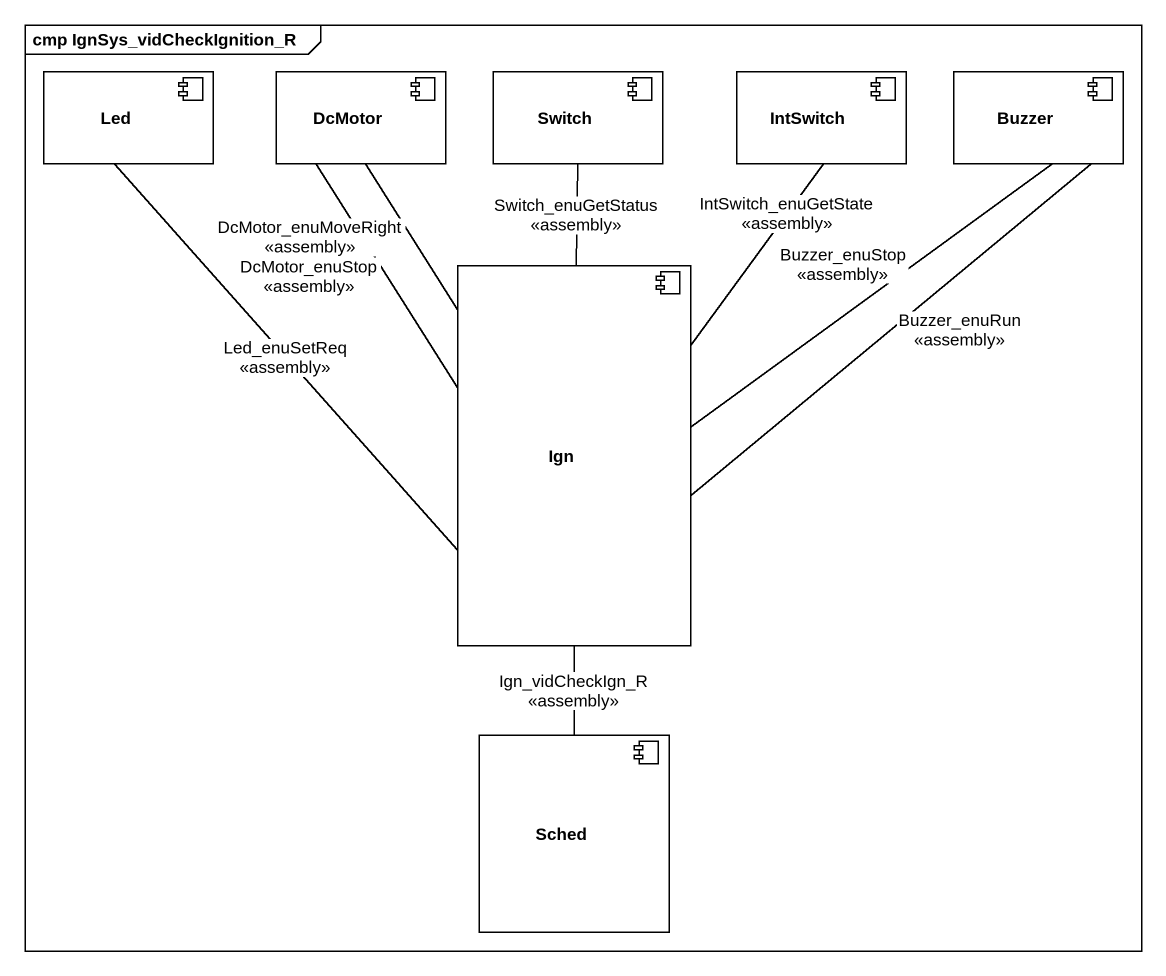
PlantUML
@startuml
mainframe cmp IgnSys_vidCheckIgnition_R
component Led
component DcMotor
component Switch
component IntSwitch
component Buzzer
component Ign
component Sched
Ign -up- Led : Led_enuSetReq\n<<assembly>>
Ign -up- DcMotor : DcMotor_enuMoveRight\n<<assembly>>
Ign -up- DcMotor : DcMotor_enuStop\n<<assembly>>
Ign -up- Switch : Switch_enuGetStatus\n<<assembly>>
Ign -up- IntSwitch : IntSwitch_enuGetState\n<<assembly>>
Ign -up- Buzzer : Buzzer_enuStop\n<<assembly>>
Ign -up- Buzzer : Buzzer_enuRun\n<<assembly>>
Sched -up- Ign : Ign_vidCheckIgn_R\n<<assembly>>
@enduml
